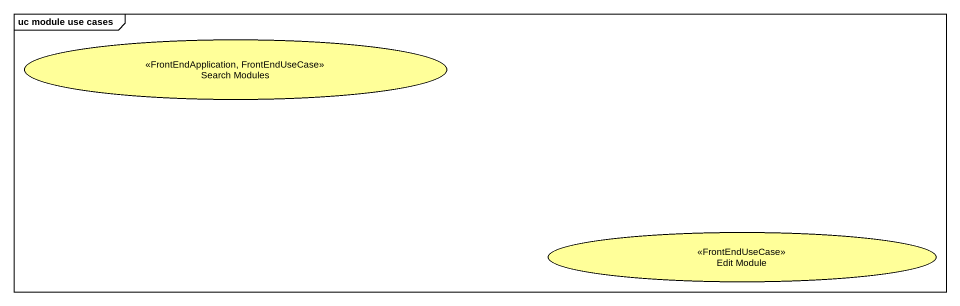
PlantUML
@startuml
mainframe uc module use cases
usecase "Search Modules" as Search_Modules <<FrontEndApplication, FrontEndUseCase>> #FFFF99
usecase "Edit Module" as Edit_Module <<FrontEndUseCase>> #FFFF99
@enduml
